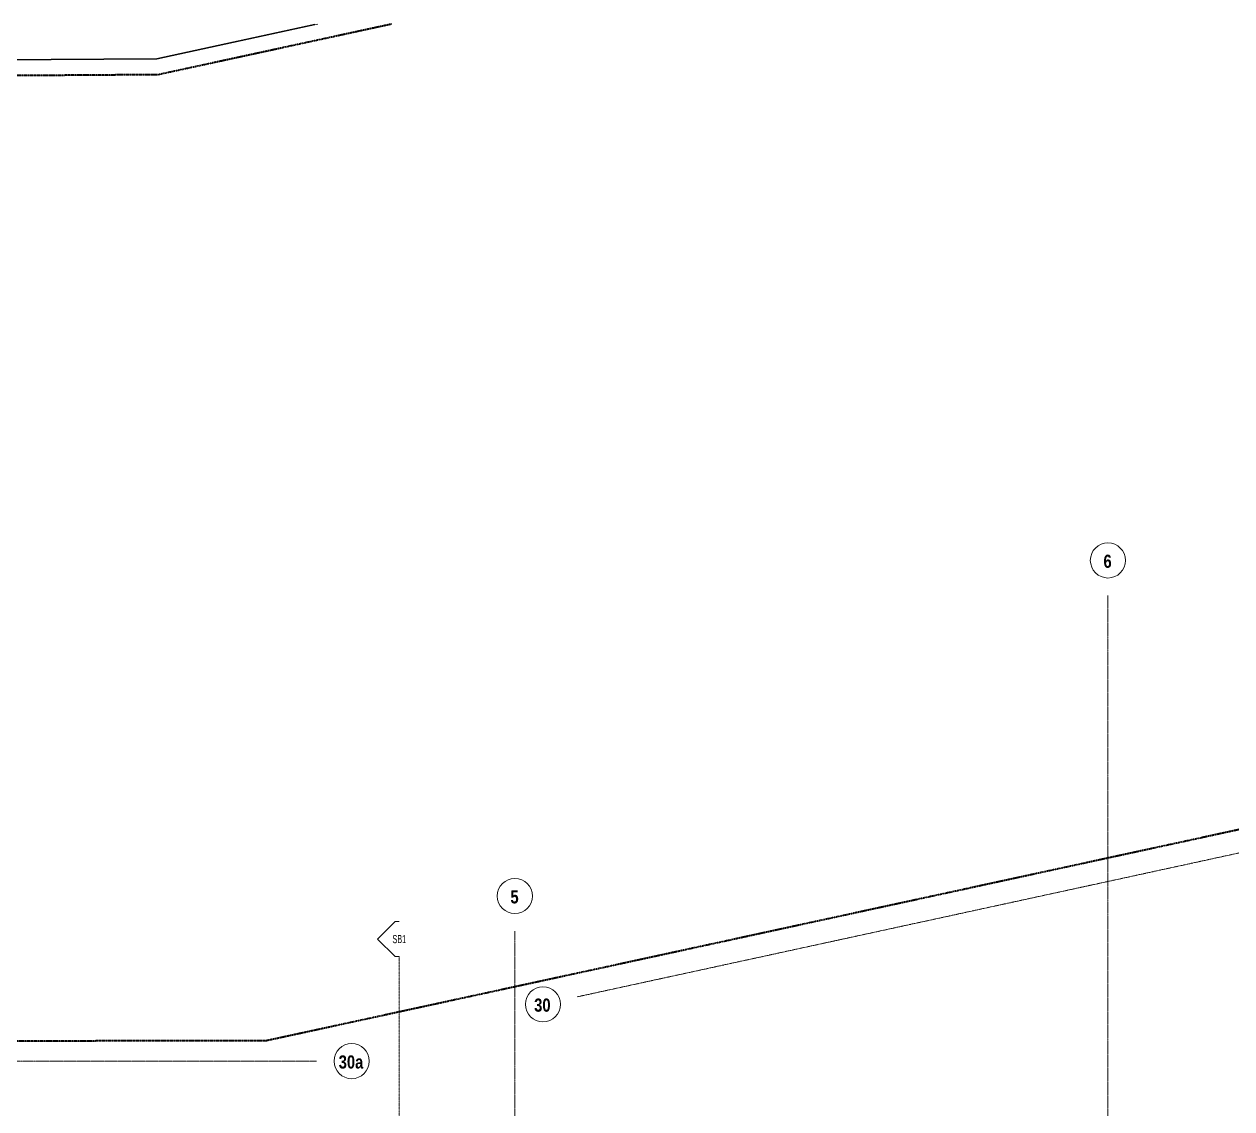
# Model space of a CAD drawing. Header units: centimetres. Extents: x -4512 to 25286, y -2765 to 13485.
# Drawn here: x 17873 to 19247, y 12060 to 13294 of the extents above; entities that cross this region are included whole.
import ezdxf

# ---------------------------------------------------------------- set-up
doc = ezdxf.new("R2010")
doc.units = ezdxf.units.CM
for name, pattern in [('_3D Schnittbereich_', [0.6, 0.4, -0.2]), ('_Schnittlinie_', [0.6, 0.3, -0.1, 0.1, -0.1]), ('Grundgrenze', [0.9, 0.4, -0.1, 0.1, -0.1, 0.1, -0.1]), ('Rasterlinie', [2.2225, 1.27, -0.3175, 0.3175, -0.3175])]:
    doc.linetypes.add(name, pattern=pattern)
for name, color, linetype, lineweight in [('A-FLOR-HRAL', 7, 'Continuous', 9), ('S-GRID', 7, 'Continuous', 5), ('S-GRID-IDEN', 7, 'Continuous', 13)]:
    doc.layers.add(name, color=color, linetype=linetype, lineweight=lineweight)
doc.layers.add('C-PROP-LINE', color=96, linetype='Grundgrenze', lineweight=25, true_color=0x008000)
doc.layers.add('G-ANNO-SYMB', color=9, linetype='_3D Schnittbereich_', lineweight=5, true_color=0xc0c0c0)
doc.styles.add('Arial Narrow', font='ARIALN.TTF', dxfattribs={"width": 0.75, "height": 9.25})
doc.styles.add('Arial Unicode MS_B', font='', dxfattribs={"width": 0.8, "height": 15})
doc.styles.get('Arial Unicode MS_B').set_extended_font_data('Arial Unicode MS', bold=True)

# ---------------------------------------------------------------- blocks, each defined once
blk = doc.blocks.new('Typ des oberen Holms - Oberer Geländerholm_Innen_-16273616-DD - FOK AF 300')
at = {"layer": 'A-FLOR-HRAL', "color": 96, "true_color": 0x008000}
for p, q in [((30664.2, 13249.8), (30655.5, 13294.2)), ((30656.2, 13294.2), (30664.9, 13250.6)), ((31347.2, 13255.1), (31527.2, 13294.2)), ((31530.7, 13294.2), (31347.3, 13254.3)), ((31347.3, 13254.3), (30664.2, 13249.8)), ((30664.9, 13250.6), (31347.2, 13255.1))]:
    blk.add_line(p, q, dxfattribs=at)
blk = doc.blocks.new('Typ des oberen Holms - Oberer Geländerholm_Innen_-V40-DD - FOK AF 300')
at = {"layer": 'A-FLOR-HRAL', "color": 96, "true_color": 0x008000}
for p, q in [((30655.5, 13294.2), (30664.2, 13249.8)), ((30656.2, 13294.2), (30664.9, 13250.6)), ((31347.2, 13255.1), (31527.2, 13294.2)), ((31347.3, 13254.3), (31530.7, 13294.2)), ((30664.2, 13249.8), (31347.3, 13254.3)), ((30664.9, 13250.6), (31347.2, 13255.1))]:
    blk.add_line(p, q, dxfattribs=at)
blk = doc.blocks.new('Family - ___-4252337-DD - FOK AF 300')
at = {"layer": 'C-PROP-LINE', "color": 5, "lineweight": 35, "true_color": 0x0000ff}
for q in [(36279.7, 13181.3), (29062.1, 12132.8)]:
    blk.add_line((31470.9, 12137.5), q, dxfattribs=at)
blk = doc.blocks.new('Family - ___-5853231-DD - FOK AF 300')
at = {"layer": 'C-PROP-LINE', "color": 5, "lineweight": 35, "true_color": 0x0000ff}
for p, q in [((31614.2, 13294.2), (31349.2, 13236.7)), ((31349.2, 13236.7), (30593, 13231.7))]:
    blk.add_line(p, q, dxfattribs=at)
blk = doc.blocks.new('Raster - Raster horizontal Kreis-118396-DD - FOK AF 300')
at = {"layer": 'S-GRID-IDEN'}
blk.add_circle((0, 0), 0.4, dxfattribs=at)
blk = doc.blocks.new('Schnitt - Detail-6677996-DD - FOK AF 300')
at = {"layer": 'G-ANNO-SYMB', "color": 7, "linetype": 'Continuous', "lineweight": 13}
for p, q in [((-0.4, 0.49375), (-0.8, 0.09375)), ((0, 0.09375), (-0.4, 0.49375)), ((-0.8, 0.09375), (-0.8, 0)), ((0, 0), (0, 0.09375))]:
    blk.add_line(p, q, dxfattribs=at)

msp = doc.modelspace()

# ---------------------------------------------------------------- linework, layer by layer
at = {"layer": 'G-ANNO-SYMB', "color": 174, "linetype": '_Schnittlinie_', "lineweight": 13, "true_color": 0x000099}
msp.add_line((18299.771, 12233.126), (18299.771, 10142.415), dxfattribs=at)
at = {"layer": 'S-GRID', "linetype": 'Rasterlinie'}
for p, q in [((18502.414, 12187.393), (23164.727, 13200.655)), ((19106.389, 12643.972), (19106.389, 9972.305)), ((18431.389, 12262.095), (18431.389, 9972.305)), ((18205.72, 12114.213), (15580.413, 12114.213))]:
    msp.add_line(p, q, dxfattribs=at)

# ---------------------------------------------------------------- block references
at = {"layer": 'A-FLOR-HRAL', "color": 96, "true_color": 0x008000}
for name in ['Typ des oberen Holms - Oberer Geländerholm_Innen_-16273616-DD - FOK AF 300', 'Typ des oberen Holms - Oberer Geländerholm_Innen_-V40-DD - FOK AF 300']:
    msp.add_blockref(name, (-13323.377, 0), dxfattribs=at)
at = {"layer": 'C-PROP-LINE', "color": 5, "lineweight": 35, "true_color": 0x0000ff}
for name in ['Family - ___-5853231-DD - FOK AF 300', 'Family - ___-4252337-DD - FOK AF 300']:
    msp.add_blockref(name, (-13323.377, 0), dxfattribs=at)
at = {"layer": 'G-ANNO-SYMB', "color": 7, "linetype": 'Continuous', "lineweight": 13, "extrusion": (0, 0, -1), "xscale": 49.99999999999998, "yscale": 49.99999999999998, "zscale": 49.99999999999998, "rotation": 270.0000000000011}
msp.add_blockref('Schnitt - Detail-6677996-DD - FOK AF 300', (-18299.771, 12233.126), dxfattribs=at)
at = {"layer": 'S-GRID-IDEN', "xscale": 49.99999999999998, "yscale": 49.99999999999998, "zscale": 49.99999999999998}
for p, rotation in [((19106.389, 12683.972), 180), ((18431.389, 12302.095), 180), ((18463.327, 12178.898), 282.2614380589053), ((18245.72, 12114.213), 90.00000000000009)]:
    msp.add_blockref('Raster - Raster horizontal Kreis-118396-DD - FOK AF 300', p, dxfattribs=dict(at, rotation=rotation))

# ---------------------------------------------------------------- texts
at = {"layer": 'G-ANNO-SYMB', "color": 7, "linetype": 'Continuous', "insert": (18292.066, 12257.739), "char_height": 9.25, "width": 18.63923, "attachment_point": 1, "style": 'Arial Narrow'}
msp.add_mtext('SB1', dxfattribs=at)
at = {"layer": 'S-GRID-IDEN', "color": 191, "lineweight": 25, "true_color": 0xb46efa, "char_height": 15, "attachment_point": 1, "style": 'Arial Unicode MS_B'}
for s, insert, width in [('\\fArial Unicode MS|b1|i0|c0|p34|;\\W.8;6', (19101.349, 12690.532), 11.86497), ('\\fArial Unicode MS|b1|i0|c0|p34|;\\W.8;5', (18426.349, 12308.655), 11.86497), ('30', (18453.407, 12185.458), 23.72995), ('30a', (18230.9, 12120.774), 35.59492)]:
    msp.add_mtext(s, dxfattribs=dict(at, insert=insert, width=width))

doc.saveas('drawing.dxf')
